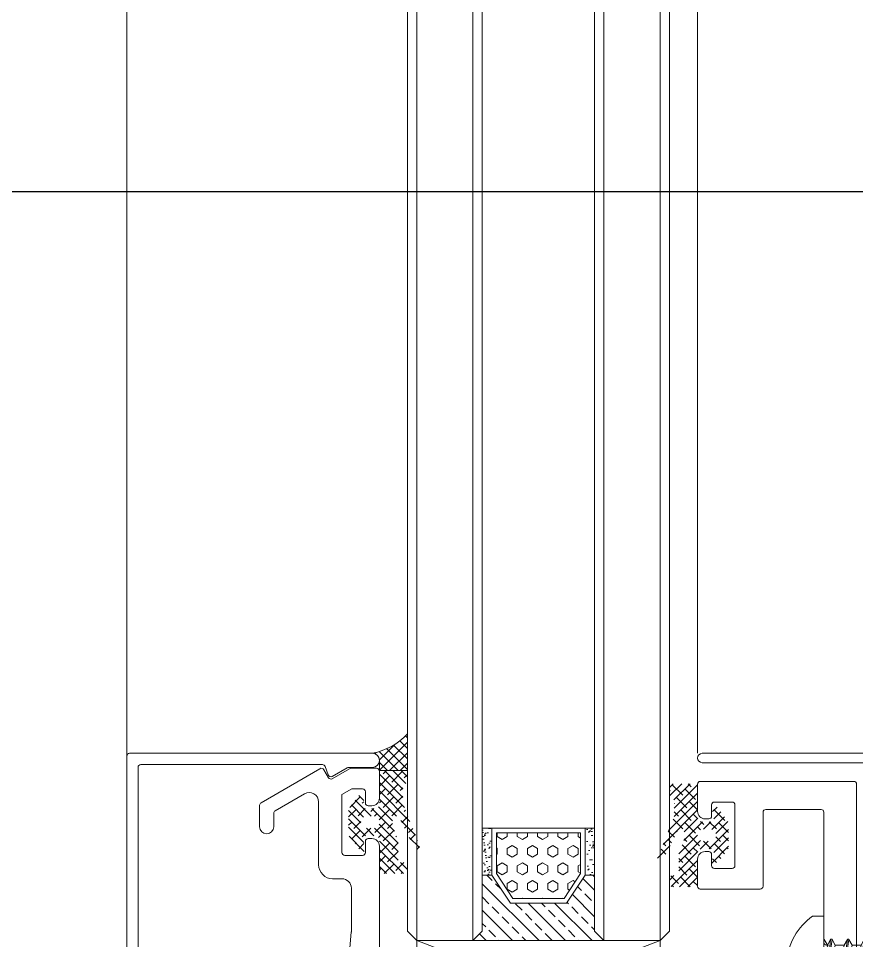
# Model space of a CAD drawing. Extents: x -280168 to 205214, y -148835 to -64913.
# Drawn here: x 51546.6 to 51636.2, y -73691 to -73592.5 of the extents above; entities that cross this region are included whole.
import ezdxf

# ---------------------------------------------------------------- set-up
doc = ezdxf.new("R2010")
doc.units = 0
doc.header["$LTSCALE"] = 1000
doc.header["$MEASUREMENT"] = 0
doc.linetypes.add('CENTER', pattern=[50.800000000000004, 31.75, -6.35, 6.35, -6.35])
doc.linetypes.add('DASHED', pattern=[19.049999999999997, 12.7, -6.35])
for name, color, linetype, lineweight in [('GL1_glass', 122, 'Continuous', 13), ('GL2_hidden', 140, 'DASHED', 13), ('PJ1_accessories', 4, 'Continuous', 13), ('STE1_carbon steel', 66, 'Continuous', 25), ('XC1_alum.extrusion', 3, 'Continuous', 20), ('螺钉线层', 4, 'Continuous', 9)]:
    doc.layers.add(name, color=color, linetype=linetype, lineweight=lineweight)
doc.layers.add('SY', color=2, linetype='Continuous')
doc.layers.add('配件层', color=4, linetype='Continuous')

# ---------------------------------------------------------------- blocks, each defined once
blk = doc.blocks.new('PT-C-PTZGLSI-ST5.5LST')
at = {"layer": '螺钉线层'}
for p, q in [((-1.200000000000273, 5.499999999999773), (-2.273736754432321e-13, 5.499999999999773)), ((-2.273736754432321e-13, 5.499999999999773), (2.273736754432321e-13, -5.499999999999773)), ((-3.999999999999773, 0.5899999999996908), (-3.425020350683099, 0.5899999999999181)), ((-3.425020350683099, 0.5899999999999181), (-3.425020350683326, -0.5899999999999181)), ((-3.425020350683326, -0.5899999999999181), (-3.999999999999773, -0.5900000000001455)), ((-1.200000000000273, -5.499999999999773), (2.273736754432321e-13, -5.499999999999773))]:
    blk.add_line(p, q, dxfattribs=at)
for centre, radius, start, end in [((2.793114455093246, -0.03050315157952355), 6.821394883827407, 125.8299052604258, 174.7809172056982), ((2.793114455092791, 0.03050315157975092), 6.82139488382751, 185.2190827943148, 234.1700947395742)]:
    blk.add_arc(centre, radius, start, end, dxfattribs=at)
blk = doc.blocks.new('PT-C-PTZGLSI-ST5.5LW')
at = {"layer": '螺钉线层'}
for p, q in [((-0.1026090771724739, 3.00169872976312), (-0.4500000000002728, 2.400000000000546)), ((0.04739092133922895, 3.00169872976312), (0.3947818457113499, 2.400000000000773)), ((-1.405218154287923, 2.400000000000546), (-0.4500000000002728, 2.400000000000546)), ((0.4499999999998181, -2.400000000000318), (-0.4499999999993634, 2.400000000000546)), ((0.3947818457113499, 2.400000000000773), (1.294781845711896, -2.400000000000318)), ((-0.5052181542882863, -2.400000000000318), (0.4499999999993634, -2.400000000000318)), ((0.7973909228271623, -3.001698729762893), (0.4499999999998181, -2.400000000000318)), ((0.9473909213388652, -3.001698729762893), (1.294781845711896, -2.400000000000546))]:
    blk.add_line(p, q, dxfattribs=at)
at = {"layer": '螺钉线层', "color": 6, "linetype": 'Continuous'}
for p, q in [((-0.1026090771724739, 3.00169872976312), (0.7973909228271623, -3.001698729762893)), ((0.9473909213388652, -3.001698729762893), (0.04739092133922895, 3.00169872976312))]:
    blk.add_line(p, q, dxfattribs=at)
at = {"layer": '螺钉线层'}
for centre, start, end in [((-0.02760907717265582, 2.958397459670095), 29.99999994500553, 150.0000000549945), ((0.8723909228269804, -2.958397459669868), 209.9999999450055, 330.0000000549945)]:
    blk.add_arc(centre, 0.0866025403304984, start, end, dxfattribs=at)
blk = doc.blocks.new('PT-C-PTZZZGLD-ST5.5LWW')
at = {"layer": '螺钉线层'}
for p, q in [((-7.775000000002819, 3.001698729763802), (-8.122390922830618, 2.400000000001228)), ((-7.625000001491117, 3.001698729763802), (-7.277609077118996, 2.400000000001455)), ((-5.975000000003092, 3.00169872976403), (-6.322390922830891, 2.400000000001455)), ((-5.825000001491389, 3.00169872976403), (-5.477609077119268, 2.400000000001683)), ((-9.077609077118268, 2.400000000001228), (-8.122390922830618, 2.400000000001228)), ((-7.781195788371406, 0.5802926162211861), (-8.122390922830618, 2.400000000001228)), ((-7.277609077118996, 2.400000000001455), (-7.025729293534823, 1.056641154221779)), ((-6.322390922830891, 2.400000000001455), (-7.277609077118996, 2.400000000001455)), ((-6.030801689203145, 0.8448574206547619), (-6.322390922829982, 2.400000000001455)), ((-2.400000000001, 2.400000000001), (-5.477609077118814, 2.400000000001228)), ((-5.477609077119268, 2.400000000001683), (-5.192368380412063, 0.8787162842290854)), ((0, 0), (-2.400000000001, 2.400000000001)), ((-5.659590567578562, 0.7658401364453766), (-7.245213808028893, 1.10336138767093)), ((-7.384953796006357, -1.532998009728544), (-7.781195788371406, 0.5802926162211861)), ((-5.467568495482283, 0.779076674898306), (-5.192368380412063, 0.8787162842293128)), ((-0.6600000000030377, 1.13686837721616e-12), (-5.192368380411608, 0.8787162842293128)), ((-2.728484105318785e-12, 1.13686837721616e-12), (-2.400000000004184, -2.399999999999409)), ((-7.384953796006357, -1.532998009728544), (-7.222390922830982, -2.399999999999864)), ((-6.759958729222944, -1.861309906001679), (-5.618481218049055, -1.354185092160378)), ((-6.500247595126893, -1.745927903954453), (-6.37760907711845, -2.399999999999636)), ((-5.4223909228308, -2.399999999999409), (-5.61848121805042, -1.354185092160833)), ((-8.177609077118632, -2.399999999999636), (-7.222390922830982, -2.399999999999636)), ((-6.875000000003183, -3.001698729762211), (-7.222390922830527, -2.399999999999636)), ((-6.72500000149148, -3.001698729762211), (-6.37760907711845, -2.399999999999864)), ((-6.377609077118905, -2.399999999999409), (-5.422390922831255, -2.399999999999409)), ((-2.400000000004184, -2.399999999999409), (-5.775557948085407, -2.399999999999409))]:
    blk.add_line(p, q, dxfattribs=at)
at = {"layer": '螺钉线层', "color": 6, "linetype": 'Continuous'}
for p, q in [((-7.775000000002819, 3.001698729763802), (-7.488074458690789, 1.087778656669343)), ((-7.341887387042334, 1.113212562718218), (-7.625000001491117, 3.001698729763802)), ((-5.975000000003092, 3.00169872976403), (-5.639255640594911, 0.7621355805156327)), ((-5.490675476960405, 0.7716065061770223), (-5.825000001491389, 3.00169872976403)), ((-7.041808884483544, -1.889009803855288), (-6.875000000003183, -3.001698729762211)), ((-6.72500000149148, -3.001698729762211), (-6.890603995454967, -1.897046955707765))]:
    blk.add_line(p, q, dxfattribs=at)
at = {"layer": '螺钉线层'}
for centre, radius, start, end in [((-7.700000000003001, 2.958397459670778), 0.0866025403304984, 29.99999994500553, 150.0000000549945), ((-5.900000000003274, 2.958397459671005), 0.0866025403304984, 29.99999994500553, 150.0000000549945), ((0.1251724137923702, 2.400000000001), 2.52517241379369, 180, 251.8842237427178), ((-7.338903304250834, 0.663222456993708), 0.45, 77.98317710944669, 190.6196552761552), ((-5.586720959406193, 1.108170415860968), 0.35, 257.9831771094467, 289.9034160734104), ((-6.942661311885786, -1.450068168956022), 0.45, 190.6196552761552, 293.9541673023247), ((-6.800000000003365, -2.958397459669186), 0.0866025403304984, 209.9999999450055, 330.0000000549945)]:
    blk.add_arc(centre, radius, start, end, dxfattribs=at)
blk = doc.blocks.new('ST5.5x22自攻自钻')
at = {"layer": '螺钉线层'}
for p, q in [((-8.317814394898505, 4.502466129012646), (-8.340205317789696, 4.502466129012646)), ((-8.500400737180371, 2.1024661290121), (-8.246584084110054, 2.525605981673607)), ((-8.262596240610947, -0.2975338709879907), (-8.500400737180371, 2.1024661290121)), ((-8.246584084110054, 2.525605981673607), (-7.867814394899597, 2.102466129013237)), ((-7.867814394899597, 2.102466129013692), (-7.417814394898869, -0.2975338709879907)), ((-8.262596240610947, -0.2975338709879907), (-8.340205317789696, -0.2975338709879907)), ((-7.915205317783602, -0.8992326007505653), (-8.262596240610947, -0.2975338709879907)), ((-7.765205319271899, -0.8992326007505653), (-7.417814394898869, -0.297533870988218))]:
    blk.add_line(p, q, dxfattribs=at)
at = {"layer": '螺钉线层', "color": 46, "linetype": 'CENTER'}
blk.add_line((-16.21191307588288, 2.102466129012782), (15.59335668953554, 2.102466129012328), dxfattribs=at)
at = {"layer": '螺钉线层', "color": 6, "linetype": 'Continuous'}
for p, q in [((-8.246584084110054, 2.525605981673607), (-7.915205317783602, -0.8992326007505653)), ((-7.765205319271899, -0.8992326007505653), (-8.246584084110054, 2.525605981673607))]:
    blk.add_line(p, q, dxfattribs=at)
at = {"layer": '螺钉线层'}
for centre, radius, start, end in [((-8.340205317789696, 4.802466129012601), 0.3, 180, 270), ((-8.340205317789696, -0.5975338709888547), 0.3, 90, 180), ((-7.840205317783784, -0.8559313306575405), 0.0866025403304984, 209.9999999450055, 330.0000000549945)]:
    blk.add_arc(centre, radius, start, end, dxfattribs=at)
for name, p in [('PT-C-PTZGLSI-ST5.5LST', (-8.640205317790333, 2.102466129012555)), ('PT-C-PTZGLSI-ST5.5LW', (-6.912596240611038, 2.1024661290121)), ('PT-C-PTZGLSI-ST5.5LW', (-5.112596240610856, 2.102466129011873)), ('PT-C-PTZGLSI-ST5.5LW', (-3.312596240611128, 2.1024661290121)), ('PT-C-PTZGLSI-ST5.5LW', (-1.512596240610947, 2.1024661290121)), ('PT-C-PTZGLSI-ST5.5LW', (0.2874037593883259, 2.102466129012328)), ('PT-C-PTZGLSI-ST5.5LW', (2.087403759388508, 2.102466129012328)), ('PT-C-PTZGLSI-ST5.5LW', (3.887403759388235, 2.102466129012555)), ('PT-C-PTZZZGLD-ST5.5LWW', (13.35979468221558, 2.10246612901301))]:
    blk.add_blockref(name, p, dxfattribs=at)
blk = doc.blocks.new('*U377')
at = {"layer": 'PJ1_accessories'}
h = blk.add_hatch(dxfattribs=at)
h.set_pattern_fill('ANSI38', color=256, scale=0.4, style=0)
h.set_pattern_definition([(45.00000000000001, (-8715.69958180748, 668.8177687838906), (-0.4490128060534576, 0.4490128060534577), []), (135, (-8715.69958180748, 668.8177687838906), (-1.347038418160373, 0.4490128060534578), [1.5875, -0.9525000000000001])])
edge = h.paths.add_edge_path(flags=16)
edge.add_arc((31.24999999988358, -107.6606329271453), 0.6499999999941792, 0, 180, ccw=False)
edge.add_line((31.89999999990687, -107.6606329271453), (31.89999999990687, -108.3497474453179))
edge.add_arc((31.24999999988358, -108.3497474453179), 0.6499999999941792, -180, 0, ccw=False)
edge.add_line((30.5999999998603, -108.3497474453179), (30.5999999998603, -107.6606329271453))
edge = h.paths.add_edge_path()
edge.add_arc((28.64999999990687, -113.0000026948983), 0.2999999999961926, 116.6153265870239, 291.6153265872715)
edge.add_line((28.76051197620109, -113.2789060887299), (33.25, -111.5000026948983))
edge.add_line((33.25, -111.5000026948983), (34.92573593114503, -111.5000026948983))
edge.add_arc((34.92573593126144, -111.8000026948866), 0.2999999999997213, 45.00000000055269, 90.0000000006948, ccw=False)
edge.add_line((35.13786796550266, -111.587870660529), (35.46213203435764, -111.9121347292676))
edge.add_arc((35.67426406859886, -111.7000026949099), 0.2999999999983018, 225.0000000005987, 270.0000000010422)
edge.add_line((35.67426406871527, -112.0000026948983), (36.44999999995343, -112.0000026948983))
edge.add_arc((36.44999999995343, -111.7000026949099), 0.2999999999951797, 270.0000000013895, 360.0000000007816)
edge.add_line((36.75, -111.7000026949099), (36.75, -109.3000026948866))
edge.add_arc((36.44999999995343, -109.3000026948866), 0.2999999999942702, 359.9999999990446, 449.9999999989578)
edge.add_line((36.44999999995343, -109.0000026948983), (33.19999999995343, -109.0000026948983))
edge.add_arc((33.19999999995343, -108.5000026948983), 0.5000000000013642, 180.0000000001563, 269.99999999979156, ccw=False)
edge.add_line((32.69999999995343, -108.5000026948983), (32.69999999995343, -107.4010371884797))
edge.add_arc((32.89999999990687, -107.4010371884797), 0.1999999999771288, 45.00000000257933, 180.0000000031266, ccw=False)
edge.add_line((33.04142135614529, -107.2596158322413), (33.91740707948338, -107.4121347292676))
edge.add_arc((34.12953911384102, -107.2000026949099), 0.3000000000010796, 224.9999999997544, 404.9999999997544)
edge.add_line((34.34167114819866, -106.9878706605523), (32.87071067804936, -105.8464493043139))
edge.add_arc((32.5171572874533, -106.2000026949099), 0.5000000000025595, 44.9999999999171, 90.00000000000001)
edge.add_line((32.5171572874533, -105.7000026949099), (29.98284271243028, -105.7000026949099))
edge.add_arc((29.98284271243028, -106.2000026949099), 0.5000000000026927, 90.00000000000001, 135.0000000000737)
edge.add_line((29.62928932183422, -105.8464493043139), (28.15832885168493, -106.9878706605523))
edge.add_arc((28.37046088604257, -107.2000026949099), 0.3000000000010796, 135.0000000002456, 315.0000000002456)
edge.add_line((28.5825929204002, -107.4121347292676), (29.45857864362188, -107.2596158322413))
edge.add_arc((29.59999999997672, -107.4010371884797), 0.200000000006343, 4.234266270941589e-10, 135.000000000806, ccw=False)
edge.add_line((29.79999999993015, -107.4010371884797), (29.79999999993015, -108.5000026948983))
edge.add_arc((29.29999999993015, -108.5000026948983), 0.4999999999995453, 270, 359.99999999963524, ccw=False)
edge.add_line((29.29999999993015, -109.0000026948983), (26.04999999993015, -109.0000026948983))
edge.add_arc((26.04999999993015, -109.3000026948866), 0.2999999999933607, 90.00000000104221, 180.0000000011291)
edge.add_line((25.75, -109.3000026948866), (25.75, -111.7000026949099))
edge.add_arc((26.04999999993015, -111.7000026949099), 0.2999999999938154, 179.9999999989578, 269.9999999989578)
edge.add_line((26.04999999993015, -112.0000026948983), (26.64999999990687, -112.0000026948983))
edge.add_arc((26.64999999990687, -111.7000026948517), 0.3000000000229193, 269.9999999954838, 359.9999999954838)
edge.add_line((26.94999999995343, -111.7000026949099), (26.94999999995343, -111.3000026948866))
edge.add_arc((27.25, -111.3000026948866), 0.2999999999938154, 90.00000000104222, 180.0000000010422, ccw=False)
edge.add_line((27.25, -111.0000026948983), (29.19710190570913, -111.0000026948983))
edge.add_arc((29.19710190570913, -110.7000026949099), 0.2999999999710019, 270.0000000020844, 290.0000000020077)
edge.add_line((29.29970794869587, -110.9819104811177), (30.84877850278281, -110.418094908644))
edge.add_arc((30.95138454576954, -110.7000026950263), 0.3000000001273165, 89.99999999444162, 109.99999999482361, ccw=False)
edge.add_line((30.95138454576954, -110.4000026949216), (31.47785864362959, -110.4000026949216))
edge.add_arc((31.47785864362959, -110.8000026948866), 0.3999999999998659, -63.384673410816276, 90.00000000052108, ccw=False)
edge.add_line((31.65705794666428, -111.1576164667495), (28.51560052274726, -112.7317923660157))
h = blk.add_hatch(dxfattribs=at)
h.set_pattern_fill('ANSI33', color=256, scale=8, style=0)
h.set_pattern_definition([(135, (12707.5711025052, -4617.01560527354), (1.414213562373095, 1.414213562373095), []), (135, (12706.15688894526, -4617.01560527354), (1.414213562373095, 1.414213562373095), [1, -0.5])])
h.paths.add_polyline_path([(20, -119.0000026948983), (21, -120.0000026948983), (27, -120.0000026948983), (27, -121.0000026948983), (24, -123.0000026948983), (24, -129.0000026948983), (27, -131.0000026948983), (27, -132.0000026948983), (21, -132.0000026948983), (20, -133.0000026948983)])
h = blk.add_hatch(dxfattribs=at)
h.set_pattern_fill('AR-SAND', color=256, scale=0.5, style=0)
h.set_pattern_definition([(142.5, (12707.5711025052, -4617.01560527354), (0.03149667905480408, 0.9634118845065793), [0, -0.7599999999999999, 0, -0.8499999999999999, 0, -0.8124999999999999]), (172.5, (12707.5711025052, -4617.01560527354), (-0.8848883526338636, 1.41107303261487), [0, -0.4099999999999999, 0, -0.6849999999999999, 0, -0.2625]), (212.5, (12708.18610250519, -4617.01560527354), (-1.557070930875748, 0.002829526768482249), [0, -0.2499999999999998, 0, -0.8999999999999992, 0, -1.174999999999998]), (222.5, (12708.18610250519, -4617.01560527354), (-1.503063302286147, 0.4388377824671246), [0, -0.125, 0, -0.5899999999999999, 0, -0.6749999999999999])])
h.paths.add_polyline_path([(27, -121.0000026948983), (27, -120.0000026948983), (32, -120.0000026948983), (32, -121.0000026948983)])
h.paths.add_polyline_path([(32, -131.0000026948983), (32, -132.0000026948983), (27, -132.0000026948983), (27, -131.0000026948983)])
h = blk.add_hatch(dxfattribs=at)
h.set_pattern_fill('HEX', color=256, scale=5, style=0)
h.set_pattern_definition([(180, (12707.5711025052, -4617.01560527354), (0, 1.082531755), [0.625, -1.25]), (59.99999999999999, (12707.5711025052, -4617.01560527354), (0.9375000002333521, -0.5412658774999999), [0.6249999999999992, -1.249999999999998]), (120, (12706.9461025052, -4617.01560527354), (0.937500000233352, 0.5412658775000002), [0.6249999999999997, -1.249999999999999])])
h.paths.add_polyline_path([(24.5, -123.2675945741357), (27.15138781885616, -121.5000026948983), (31.5, -121.5000026948983), (31.5, -130.5000026948983), (27.15138781885616, -130.5000026948983), (24.5, -128.7324108156608)])
h = blk.add_hatch(dxfattribs=at)
h.set_pattern_fill('ANSI38', color=256, scale=0.4, angle=180, style=0)
h.set_pattern_definition([(315, (-8714.29947208357, -920.8177741736872), (-0.4490128060534577, -0.4490128060534577), []), (225, (-8714.29947208357, -920.8177741736872), (-1.347038418160373, -0.4490128060534576), [1.5875, -0.9525000000000001])])
edge = h.paths.add_edge_path(flags=16)
edge.add_arc((32.65010972379241, -144.3393724626512), 0.6499999999941792, -180, 0, ccw=False)
edge.add_line((32.00010972376913, -144.3393724626512), (32.00010972376913, -143.6502579444787))
edge.add_arc((32.65010972379241, -143.6502579444787), 0.6499999999941792, 0, 180, ccw=False)
edge.add_line((33.30010972381569, -143.6502579444787), (33.30010972381569, -144.3393724626512))
edge = h.paths.add_edge_path()
edge.add_arc((30.05010972381569, -139.0000026948983), 0.2999999999961926, 68.38467341272847, 243.3846734129761)
edge.add_line((29.91571024665609, -139.2682130237808), (33.05716767057311, -140.8423889231053))
edge.add_arc((32.87796836753841, -141.2000026949099), 0.3999999999998659, -90.00000000052108, 63.38467341081622, ccw=False)
edge.add_line((32.87796836753841, -141.600002694875), (32.35149426967837, -141.600002694875))
edge.add_arc((32.35149426967837, -141.3000026947702), 0.3000000001273165, 250.0000000051764, 270.0000000055584, ccw=False)
edge.add_line((32.24888822669163, -141.5819104811526), (30.69981767260469, -141.0180949086789))
edge.add_arc((30.59721162961796, -141.3000026948866), 0.2999999999710019, 69.99999999799232, 89.9999999979156)
edge.add_line((30.59721162961796, -141.0000026948983), (28.65010972390883, -141.0000026948983))
edge.add_arc((28.65010972390883, -140.7000026949099), 0.2999999999938154, 179.9999999989578, 269.9999999989578, ccw=False)
edge.add_line((28.35010972386226, -140.7000026949099), (28.35010972386226, -140.3000026948866))
edge.add_arc((28.05010972381569, -140.3000026949449), 0.3000000000229193, 4.516209536616032e-09, 90.0000000045162)
edge.add_line((28.05010972381569, -140.0000026948983), (27.45010972383898, -140.0000026948983))
edge.add_arc((27.45010972383898, -140.3000026948866), 0.2999999999938154, 90.00000000104221, 180.0000000010422)
edge.add_line((27.15010972390883, -140.3000026948866), (27.15010972390883, -142.7000026949099))
edge.add_arc((27.45010972383898, -142.7000026949099), 0.2999999999933607, 179.999999998871, 269.9999999989578)
edge.add_line((27.45010972383898, -143.0000026948983), (30.70010972383898, -143.0000026948983))
edge.add_arc((30.70010972383898, -143.5000026948983), 0.4999999999995453, 3.6482106224866584e-10, 90, ccw=False)
edge.add_line((31.20010972383898, -143.5000026948983), (31.20010972383898, -144.5989682013169))
edge.add_arc((31.00010972388554, -144.5989682013169), 0.200000000006343, 224.9999999991939, 359.9999999995766, ccw=False)
edge.add_line((30.8586883675307, -144.7403895575553), (29.98270264430903, -144.587870660529))
edge.add_arc((29.77057060995139, -144.8000026948866), 0.3000000000010796, 44.99999999975436, 224.9999999997544)
edge.add_line((29.55843857559375, -145.0121347292443), (31.02939904574305, -146.1535560854827))
edge.add_arc((31.38295243633911, -145.8000026948866), 0.5000000000026927, 224.9999999999263, 270)
edge.add_line((31.38295243633911, -146.3000026948866), (33.91726701136213, -146.3000026948866))
edge.add_arc((33.91726701136213, -145.8000026948866), 0.5000000000025595, 270, 315.0000000000829)
edge.add_line((34.27082040195819, -146.1535560854827), (35.74178087210748, -145.0121347292443))
edge.add_arc((35.52964883774985, -144.8000026948866), 0.3000000000010796, 315.0000000002456, 495.0000000002457)
edge.add_line((35.31751680339221, -144.587870660529), (34.44153108005412, -144.7403895575553))
edge.add_arc((34.30010972381569, -144.5989682013169), 0.1999999999771288, 179.9999999968734, 314.9999999974207, ccw=False)
edge.add_line((34.10010972386226, -144.5989682013169), (34.10010972386226, -143.5000026948983))
edge.add_arc((34.60010972386226, -143.5000026948983), 0.5000000000013642, 90.00000000020839, 179.9999999998437, ccw=False)
edge.add_line((34.60010972386226, -143.0000026948983), (37.85010972386226, -143.0000026948983))
edge.add_arc((37.85010972386226, -142.7000026949099), 0.2999999999942702, 270.0000000010422, 360.0000000009554)
edge.add_line((38.15010972390883, -142.7000026949099), (38.15010972390883, -140.3000026948866))
edge.add_arc((37.85010972386226, -140.3000026948866), 0.2999999999951797, 359.9999999992183, 449.9999999986104)
edge.add_line((37.85010972386226, -140.0000026948983), (37.0743737926241, -140.0000026948983))
edge.add_arc((37.07437379250769, -140.3000026948866), 0.2999999999983018, 89.9999999989578, 134.9999999994012)
edge.add_line((36.86224175826646, -140.087870660529), (36.53797768941149, -140.4121347292676))
edge.add_arc((36.32584565517027, -140.2000026949099), 0.2999999999997213, 269.99999999930515, 314.99999999944725, ccw=False)
edge.add_line((36.32584565505385, -140.5000026948983), (34.65010972390883, -140.5000026948983))
edge.add_line((34.65010972390883, -140.5000026948983), (30.16062170010991, -138.7210993010667))
h = blk.add_hatch(dxfattribs=at)
h.set_pattern_fill('ANSI37', color=252, scale=0.5, style=0)
h.set_pattern_definition([(135, (906565.7543245459, 327194.729683584), (0.561266007566822, 0.5612660075668221), []), (45.00000000000001, (906565.7543245459, 327194.729683584), (0.5612660075668221, -0.561266007566822), [])])
h.paths.add_polyline_path([(39.99989027623086, -143.7500026948983, -0.1580874910999949), (42.08117693336681, -140.0000026948983), (38.14989027613774, -140.0000026946655), (38.14989027718548, -143.0000026948983), (39.24989027614356, -143.0000026948983, -0.4142135623390106)])
at = {"layer": 'GL1_glass'}
for points in [[(576.1968195612717, -120.0000026953111), (21, -120.0000026948983), (20, -119.0000026948983), (20, -113.0000026948983), (21, -112.0000026948983), (576.1968195612717, -112.0000026953111)], [(576.1968195612717, -140.0000026953111), (21, -140.0000026948983), (20, -139.0000026948983), (20, -133.0000026948983), (21, -132.0000026948983), (576.1968195612717, -132.0000026953111)]]:
    blk.add_lwpolyline(points, dxfattribs=at)
at = {"layer": 'GL2_hidden'}
for p, q in [((20, -113.0000026948983), (576.1968195612717, -113.0000026953111)), ((20, -119.0000026948983), (576.1968195612717, -119.0000026953111)), ((20, -133.0000026948983), (576.1968195612717, -133.0000026953111)), ((20, -139.0000026948983), (576.1968195612717, -139.0000026953111))]:
    blk.add_line(p, q, dxfattribs=at)
at = {"layer": 'PJ1_accessories'}
for p, q in [((20, -119.0000026948983), (20, -133.0000026948983)), ((27, -121.0000026948983), (27, -120.0000026948983)), ((32, -121.0000026948983), (32, -120.0000026948983)), ((27, -131.0000026948983), (27, -132.0000026948983)), ((32, -131.0000026948983), (32, -132.0000026948983))]:
    blk.add_line(p, q, dxfattribs=at)
at = {"layer": 'PJ1_accessories', "color": 1}
blk.add_lwpolyline([(20.00021944777109, -112.9989786410006), (20.00021944777109, -139.0000026948983), (10.00010972388554, -139.0000026948983), (10.00010972388554, -112.9989786410006), (20.00021944777109, -112.9989786410006), (10.00010972388554, -139.0000026948983), (10.00010972388554, -112.9989786410006), (20.00021944777109, -139.0000026948983)], dxfattribs=at)
at = {"layer": 'PJ1_accessories'}
blk.add_lwpolyline([(32, -120.0000026948983), (21, -120.0000026948983)], dxfattribs=at)
for points in [[(32, -131.0000026948983), (32, -121.0000026948983), (27, -121.0000026948983), (24, -123.0000026948983), (24, -129.0000026948983), (27, -131.0000026948983)], [(31.5, -130.5000026948983), (31.5, -121.5000026948983), (27.15138781885616, -121.5000026948983), (24.5, -123.2675945741357), (24.5, -128.7324108156608), (27.15138781885616, -130.5000026948983)]]:
    blk.add_lwpolyline(points, close=True, dxfattribs=at)
at = {"layer": 'PJ1_accessories', "color": 252}
blk.add_lwpolyline([(39.99989027623087, -143.7500026948983, -0.1580874910999933), (42.08117693336681, -140.0000026948983), (38.14989027613774, -140.0000026946655), (38.14989027718548, -143.0000026948983), (39.24989027623087, -143.0000026948983, -0.4142135623049005), (39.99989027623087, -143.7500026948983, -3.880528087043826e-11)], format="xyb", dxfattribs=at)
at = {"layer": 'XC1_alum.extrusion', "color": 191}
blk.add_lwpolyline([(36, -76, 0.8732718685717618), (35.86654221091885, -76.98185995745007), (36.97591448784806, -77.28911597444676, 0.4957562493968732), (37.35598916129675, -77), (38.5, -77, -0.4142135623730951), (39, -77.5), (39, -108.5000193738379, 0.9999999999999998), (40, -108.5000193738379), (40, -61.5, 0.9999999999999998), (39, -61.5), (39, -63, -0.4142135623730951), (38.5, -63.5), (37.35598916129675, -63.5, 0.4957562493970037), (36.97591448784806, -63.21088402555324), (35.86654221091885, -63.51814004266635, 0.8732718685715486), (36, -64.5), (38.5, -64.5, -0.4142135623730951), (39, -65), (39, -75.5, -0.4142135623730951), (38.5, -76)], format="xyb", close=True, dxfattribs=at)
at = {"layer": 'XC1_alum.extrusion'}
for points in [[(-36.69999999995343, -92), (36.70000000006985, -92, -0.414213562319818), (37, -92.30000000004657), (37, -108.7000026949681, -0.414213562373095), (36.69999999995343, -109.0000026950147), (33.80000000004657, -109.0000026950147, -0.4142135623504523), (33, -108.2000026949681), (33, -107.8000026949449, -0.4142135623873022), (33.30000000004657, -107.5000026950147), (34.5, -107.5000026950147, 0.4142135623588879), (34.80000000004657, -107.2000026949681), (34.80000000004657, -105.3000026949449, 0.4142135623659914), (34.5, -105.0000026950147), (28, -105.0000026948983, 0.4142135623659915), (27.70000000006985, -105.3000026949449), (27.70000000006985, -107.2000026948517, 0.4142135623588877), (28, -107.5000026948983), (29.20000000006985, -107.5000026948983, -0.4142135623837505), (29.5, -107.8000026949449), (29.5, -108.2000026948517, -0.4142135623397969), (28.70000000006985, -109.0000026948983), (25.80000000004657, -109.0000026948983, -0.4142135623801986), (25.5, -108.7000026948517), (25.5, -102.3000026949449, -0.4142135623233698), (25.79999999993015, -102.0000026948983), (33.70000000006985, -102.0000026950147, 0.4142135623766467), (34, -101.7000026949681), (34, -95.80000000004657, 0.4142135623517842), (33.69999999995343, -95.5), (20.27690464328043, -95.5, -0.131652497617997), (20.12690464314073, -95.4598076211987), (19.40010972390883, -95.0401923788013, 0.2679491923617835)], [(12.00010972376913, -143.0000026948983), (30.10010972374585, -143.0000026948983, -0.414213562372429), (30.90010972379241, -143.8000026949449), (30.90010972379241, -144.2000026949681, -0.4142135623713193), (30.60010972374585, -144.5000026948983), (29.40010972379241, -144.5000026948983, 0.4142135623747822), (29.10010972374585, -144.8000026949449), (29.10010972374585, -146.7000026949681, 0.4142135623747819), (29.40010972379241, -147.0000026948983), (35.58711880852934, -147.0000026948983), (36.20010972383898, -145.9382712851511), (36.20010972383898, -144.8000026949449, 0.4142135623747821), (35.90010972379241, -144.5000026948983), (34.70010972383898, -144.5000026948983, -0.4142135623713189), (34.40010972379241, -144.2000026949681), (34.40010972379241, -143.8000026949449, -0.4142135623724291), (35.20010972383898, -143.0000026948983), (38.10010972374585, -143.0000026948983, -0.4142135623713191), (38.40010972379241, -143.3000026949449), (38.40010972379241, -146.0473747508368, -0.1316524975847326), (38.3599173448747, -146.1973747507436), (37.29030210268684, -148.0500026949449, 0.4142135623720553), (37.40010972379241, -148.459810316097), (38.25010972376913, -148.9505580448313, -0.4142135623698917), (38.3599173448747, -149.3603656660998), (34.72859371313825, -155.650002695038, -0.2679491924312769), (34.4687860920094, -155.8000026949449), (32.15010972379241, -155.8000026949449, -0.9999999999999999), (32.15010972379241, -154.3000026949449), (33.60276068828534, -154.3000026949449, 0.2679491924311809), (33.8625683094142, -154.150002695038), (35.6812216573162, -151.0000026948983, 0.5773502691894274), (34.81519625359215, -149.5000026948983), (28.10010972374585, -149.5000026948983, -0.414213562373095), (26.60010972374585, -148.0000026948983), (26.60010972374585, -147.0000026948983, 0.414213562373095), (25.60010972374585, -146.0000026948983), (20.97382296947762, -146.0000026948983, 0.0218200776215823), (20.88666722667404, -146.0038079968654), (9.543604523641989, -146.9961973930476, -0.02182007762248734)]]:
    blk.add_lwpolyline(points, format="xyb", dxfattribs=at)
blk.add_lwpolyline([(-38.49989027623087, -168.8000026949449), (38.50010972376913, -168.8000026949449, 0.414213562373095), (38.80010972381569, -168.5000026948983), (38.80010972381569, -149.0932885224465, 0.3152987888779598), (38.60271576675586, -148.8113807361806), (37.69750368082896, -148.4819104812341, -0.4663076581566136), (37.54030210268684, -148.0500026949449), (38.45991734485142, -146.4571823718725, 0.1316524975876611), (38.50010972376913, -146.3071823719656), (38.50010972376913, -143.7500026948983, -0.9999999999999999), (40.00010972376913, -143.7500026948983), (40.00010972376913, -169.7000026949681, -0.414213562373095), (39.70010972372256, -170.0000026948983), (-39.69989027618431, -170.0000026948983, -0.414213562373095), (-39.99989027623087, -169.7000026949681), (-39.99989027623087, -143.7500026948983, -0.9999999999999999), (-38.49989027623087, -143.7500026948983), (-38.49989027623087, -146.3071823719656, 0.1316524975875084), (-38.45969789731316, -146.4571823718725), (-37.54008265514858, -148.0500026949449, -0.4663076581564264), (-37.6972842332907, -148.4819104812341), (-38.60249631921761, -148.8113807361806, 0.3152987888778901), (-38.79989027627744, -149.0932885224465), (-38.79989027627744, -168.5000026948983, 0.4142135623730969)], format="xyb", close=True, dxfattribs=at)
at = {"ltscale": 5, "rotation": 90}
blk.add_blockref('ST5.5x22自攻自钻', (19.21836489636917, -86.85979468224104), dxfattribs=at)
blk = doc.blocks.new('*U384')
at = {"layer": 'STE1_carbon steel'}
blk.add_lwpolyline([(-470.7956625825955, -99.99999999995973), (-5, -100.0000000001746), (-5, 100.000000000131), (-470.7956625825936, 100.0000000000839)], close=True, dxfattribs=at)

msp = doc.modelspace()

# ---------------------------------------------------------------- linework, layer by layer
at = {"layer": 'XC1_alum.extrusion', "color": 76}
msp.add_line((51558.20002253813, -71690.7278461827), (51558.200022538, -81571.3278461828), dxfattribs=at)
at = {"layer": 'XC1_alum.extrusion'}
msp.add_line((51619.2000058592, -72351.02795590652), (51619.2000058592, -73671.02795590652), dxfattribs=at)

# ---------------------------------------------------------------- block references
at = {"layer": 'SY', "xscale": -1}
msp.add_blockref('*U384', (51167.40436265102, -73711.02795590617), dxfattribs=at)
at = {"layer": '配件层', "color": 1, "xscale": -1, "rotation": 270}
msp.add_blockref('*U377', (51728.2000252329, -73711.02795590652), dxfattribs=at)

doc.saveas('drawing.dxf')
